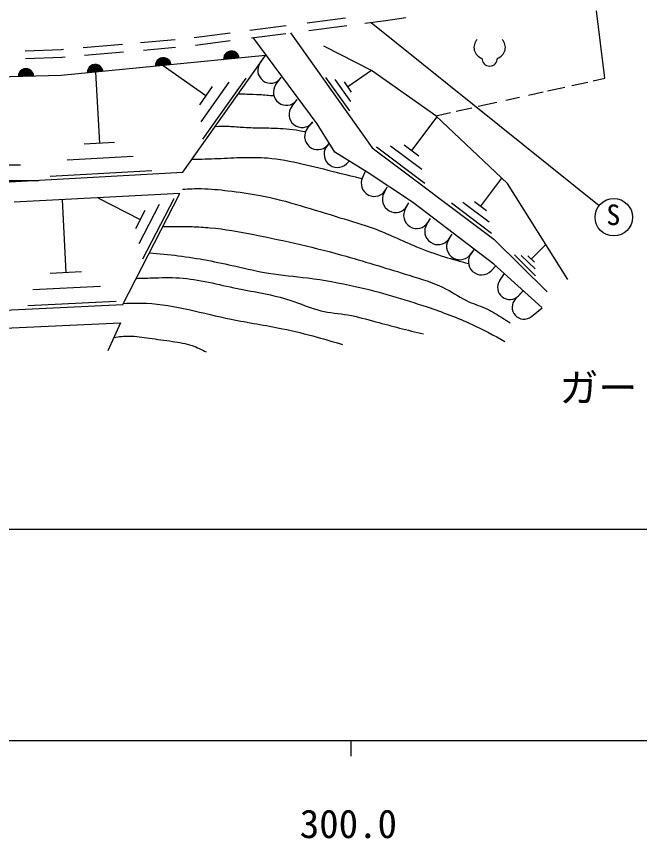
# Model space of a CAD drawing. Units: millimetres, scale not verified. Extents: x 40000 to 680000, y 20000 to 380000.
# Drawn here: x 346562 to 386512, y 198715 to 251408 of the extents above; entities that cross this region are included whole.
import ezdxf
from ezdxf.enums import TextEntityAlignment as Align

# ---------------------------------------------------------------- set-up
doc = ezdxf.new("R2010")
doc.units = ezdxf.units.MM
doc.header["$LTSCALE"] = 1000
for name, color, linetype, lineweight in [('M-BGD', 7, 'Continuous', 25), ('M-STR-STR3', 7, 'Continuous', 25), ('M-STR-STRC', 7, 'Continuous', 25), ('M-TTL-BAND', 7, 'Continuous', 25)]:
    doc.layers.add(name, color=color, linetype=linetype, lineweight=lineweight)
doc.styles.add('ＭＳ ゴシック', font='')
doc.styles.get('ＭＳ ゴシック').set_extended_font_data('MS Gothic')

msp = doc.modelspace()

# ---------------------------------------------------------------- linework, layer by layer
at = {"layer": 'M-BGD'}
for p, q in [((370250, 251147), (371527, 251349)), ((384282, 247449), (383759, 251768)), ((361524, 250525), (363852, 250825)), ((365191, 250998), (367657, 251316)), ((365313, 250510), (367746, 250824)), ((368893, 250972), (370250, 251147)), ((357949, 250063), (360269, 250363)), ((361634, 250035), (363834, 250319)), ((364129, 250357), (369371, 242989)), ((354522, 249738), (356742, 249933)), ((358048, 249572), (360267, 249858)), ((365852, 244522), (361735, 250048)), ((347123, 249210), (349444, 249294)), ((349444, 249294), (349581, 249306)), ((350840, 249416), (353358, 249637)), ((354702, 249252), (356765, 249433)), ((369336, 247936), (366270, 249504)), ((347148, 248710), (349475, 248795)), ((362527, 248910), (349432, 247616)), ((349475, 248795), (349685, 248813)), ((350930, 248922), (353417, 249140)), ((357234, 241422), (362527, 248910)), ((362188, 248430), (362527, 248910)), ((355969, 248268), (358709, 246338)), ((351629, 247838), (351879, 243288)), ((369319, 247948), (367819, 246888)), ((373447, 245045), (369336, 247936)), ((349432, 247616), (326810, 247068)), ((360189, 247188), (358389, 244648)), ((361259, 247458), (358489, 243548)), ((363203, 247037), (363542, 247493)), ((363520, 247463), (363542, 247493)), ((367939, 245348), (366409, 247498)), ((367999, 245958), (366999, 247358)), ((368049, 246558), (367589, 247208)), ((382161, 246978), (383186, 247205)), ((383548, 247286), (384282, 247449)), ((359119, 246918), (358289, 245748)), ((380619, 246636), (381718, 246880)), ((377944, 246042), (378804, 246233)), ((379387, 246362), (380335, 246573)), ((364217, 245644), (364557, 246076)), ((364520, 246028), (364557, 246076)), ((374757, 245335), (375753, 245556)), ((376170, 245649), (377369, 245915)), ((373447, 245045), (374395, 245255)), ((378046, 240690), (373447, 245045)), ((365232, 244249), (365572, 244659)), ((365517, 244593), (365572, 244659)), ((366967, 242710), (365852, 244522)), ((373519, 244978), (371899, 242808)), ((352859, 243338), (350899, 243228)), ((366512, 243156), (366587, 243241)), ((366522, 243167), (366587, 243241)), ((369371, 242989), (377175, 237136)), ((372749, 240708), (369639, 243038)), ((372559, 241588), (370539, 243098)), ((372359, 242458), (371429, 243148)), ((354049, 242428), (349819, 242188)), ((369058, 241421), (366967, 242710)), ((346829, 241878), (342529, 241878)), ((367729, 241964), (367895, 242138)), ((343747, 240677), (357234, 241422)), ((355239, 241508), (348729, 241148)), ((368750, 241074), (368947, 241490)), ((371949, 239505), (369058, 241421)), ((347989, 240878), (341369, 240878)), ((377669, 241048), (376319, 239238)), ((370128, 240086), (370337, 240480)), ((370252, 240320), (370337, 240480)), ((381913, 234558), (378046, 240690)), ((357038, 240049), (346413, 239501)), ((351779, 239778), (354489, 238388)), ((353392, 232953), (357038, 240049)), ((349499, 239658), (349729, 234988)), ((355719, 239348), (354419, 236828)), ((356649, 239718), (354649, 235848)), ((371504, 239093), (371727, 239470)), ((371601, 239257), (371727, 239470)), ((377175, 235534), (371949, 239505)), ((377029, 237498), (374449, 239438)), ((376869, 238228), (375189, 239488)), ((376699, 238948), (375929, 239528)), ((354789, 238968), (354189, 237798)), ((372879, 238098), (373118, 238460)), ((372942, 238193), (373118, 238460)), ((374275, 237130), (374508, 237450)), ((374325, 237199), (374508, 237450)), ((377175, 237136), (380589, 233757)), ((380499, 236798), (379569, 235858)), ((375627, 236102), (375899, 236440)), ((375751, 236256), (375899, 236440)), ((379839, 234788), (378489, 236118)), ((379809, 235228), (378929, 236088)), ((379769, 235658), (379359, 236058)), ((350729, 235038), (348729, 234938)), ((376997, 235100), (377289, 235430)), ((380241, 232747), (377175, 235534)), ((377545, 234474), (377845, 234925)), ((351949, 234098), (347609, 233878)), ((378554, 233299), (379057, 233823)), ((378751, 233505), (379057, 233823)), ((339905, 232286), (353392, 232953)), ((352953, 233137), (347289, 232857)), ((379578, 232173), (380269, 232721)), ((340611, 231189), (353235, 231777)), ((353235, 231777), (352412, 229973))]:
    msp.add_line(p, q, dxfattribs=at)
for centre, radius, start, end in [((376623, 249423), 727, 135.7958, 252.2769), ((377181, 249423), 727, 287.7231, 44.2042), ((355980, 248263), 500, 5.6426, 185.6427), ((355980, 248263), 500, 5.6426, 185.6427), ((355980, 248263), 450, 5.6426, 185.6427), ((360345, 248695), 500, 5.6426, 185.6427), ((360345, 248695), 500, 5.6426, 185.6427), ((360345, 248695), 450, 5.6426, 185.6427), ((360345, 248695), 400, 5.6426, 185.6427), ((360345, 248695), 350, 5.6426, 185.6427), ((360345, 248695), 300, 5.6426, 185.6427), ((360345, 248695), 250, 5.6426, 185.6427), ((360345, 248695), 200, 5.6426, 185.6427), ((360345, 248695), 150, 5.6426, 185.6427), ((360345, 248695), 100, 5.6426, 185.6427), ((360345, 248695), 50, 5.6426, 185.6427), ((376902, 248730), 500, 180.0001, 359.9999), ((351615, 247832), 500, 5.6426, 185.6427), ((351615, 247832), 500, 5.6426, 185.6427), ((351615, 247832), 450, 5.6426, 185.6427), ((351615, 247832), 400, 5.6426, 185.6427), ((355980, 248263), 400, 5.6426, 185.6427), ((355980, 248263), 350, 5.6426, 185.6427), ((355980, 248263), 300, 5.6426, 185.6427), ((355980, 248263), 250, 5.6426, 185.6427), ((355980, 248263), 200, 5.6426, 185.6427), ((355980, 248263), 150, 5.6426, 185.6427), ((355980, 248263), 100, 5.6426, 185.6427), ((355980, 248263), 50, 5.6426, 185.6427), ((362860, 247955), 823, 144.7471, 323.2878), ((347170, 247562), 500, 1.3899, 181.3899), ((347170, 247562), 500, 1.3899, 181.3899), ((347170, 247562), 450, 1.3899, 181.3899), ((347170, 247562), 400, 1.3899, 181.3899), ((347170, 247562), 350, 1.3899, 181.3899), ((347170, 247562), 300, 1.3899, 181.3899), ((347170, 247562), 250, 1.3899, 181.3899), ((347170, 247562), 200, 1.3899, 181.3899), ((347170, 247562), 150, 1.3899, 181.3899), ((347170, 247562), 100, 1.3899, 181.3899), ((351615, 247832), 350, 5.6426, 185.6427), ((351615, 247832), 300, 5.6426, 185.6427), ((351615, 247832), 250, 5.6426, 185.6427), ((351615, 247832), 200, 5.6426, 185.6427), ((351615, 247832), 150, 5.6426, 185.6427), ((351615, 247832), 100, 5.6426, 185.6427), ((351615, 247832), 50, 5.6426, 185.6427), ((347170, 247562), 50, 1.3899, 181.3899), ((363868, 246541), 830, 143.2878, 321.8008), ((364874, 245127), 836, 141.8008, 320.2872), ((365879, 243711), 842, 140.2872, 318.7487), ((367138, 242579), 852, 136.3351, 313.8696), ((369510, 240715), 841, 154.6788, 332.0152), ((370874, 239689), 846, 152.0152, 329.3205), ((372234, 238660), 848, 149.3205, 326.6061), ((373588, 237630), 850, 146.6061, 323.8841), ((374989, 236666), 851, 141.2296, 318.5122), ((376388, 235693), 850, 138.5282, 315.8276), ((378191, 234043), 777, 146.3518, 316.1302), ((379104, 232771), 763, 136.1302, 308.4501)]:
    msp.add_arc(centre, radius, start, end, dxfattribs=at)
for points, knots in [([(360786, 246446), (360972, 246443), (361157, 246440), (361343, 246435), (361614, 246429), (361885, 246418), (362156, 246402), (362459, 246383), (362762, 246358), (363065, 246332)], [0, 0, 0, 0, 1, 1, 1, 2, 2, 2, 3, 3, 3, 3]), ([(359311, 244359), (359605, 244370), (359898, 244380), (360191, 244369), (360508, 244358), (360824, 244322), (361140, 244302), (361534, 244276), (361930, 244274), (362325, 244268), (362698, 244262), (363071, 244252), (363443, 244234), (363726, 244220), (364009, 244203), (364290, 244166), (364561, 244131), (364830, 244078), (365098, 244025)], [0, 0, 0, 0, 1, 1, 1, 2, 2, 2, 3, 3, 3, 4, 4, 4, 5, 5, 5, 6, 6, 6, 6]), ([(357824, 242256), (358377, 242269), (358929, 242281), (359480, 242303), (360022, 242325), (360563, 242357), (361106, 242371), (361626, 242384), (362147, 242380), (362664, 242337), (363405, 242275), (364139, 242130), (364866, 241964), (365604, 241796), (366335, 241606), (367068, 241422), (367619, 241284), (368172, 241151), (368725, 241017)], [0, 0, 0, 0, 1, 1, 1, 2, 2, 2, 3, 3, 3, 4, 4, 4, 5, 5, 5, 6, 6, 6, 6]), ([(357211, 240339), (357617, 240359), (358024, 240379), (358430, 240372), (358996, 240364), (359560, 240304), (360124, 240237), (360816, 240155), (361507, 240063), (362190, 239932), (363925, 239600), (365606, 239020), (367305, 238509), (368021, 238294), (368740, 238091), (369439, 237832), (370381, 237482), (371284, 237029), (372216, 236646), (372805, 236405), (373404, 236191), (374011, 236003), (374520, 235845), (375033, 235705), (375547, 235564)], [0, 0, 0, 0, 1, 1, 1, 2, 2, 2, 3, 3, 3, 4, 4, 4, 5, 5, 5, 6, 6, 6, 7, 7, 7, 8, 8, 8, 8]), ([(355953, 237937), (356576, 237944), (357198, 237952), (357820, 237934), (358205, 237922), (358589, 237901), (358972, 237866), (359916, 237779), (360851, 237609), (361783, 237426), (363778, 237034), (365761, 236586), (367711, 236037), (369060, 235657), (370393, 235229), (371742, 234817), (372552, 234570), (373368, 234329), (374113, 233937), (374604, 233678), (375064, 233353), (375569, 233124), (375956, 232949), (376370, 232830), (376755, 232650), (377098, 232489), (377418, 232280), (377737, 232074), (377895, 231972), (378053, 231870), (378211, 231769)], [0, 0, 0, 0, 1, 1, 1, 2, 2, 2, 3, 3, 3, 4, 4, 4, 5, 5, 5, 6, 6, 6, 7, 7, 7, 8, 8, 8, 9, 9, 9, 10, 10, 10, 10]), ([(355088, 236253), (355706, 236200), (356324, 236147), (356940, 236071), (358181, 235917), (359410, 235669), (360632, 235393), (361330, 235235), (362027, 235068), (362732, 234953), (363561, 234817), (364403, 234752), (365238, 234648), (366263, 234521), (367280, 234334), (368287, 234106), (369845, 233753), (371378, 233298), (372894, 232785), (373870, 232454), (374839, 232100), (375773, 231667), (376487, 231336), (377180, 230960), (377873, 230583)], [0, 0, 0, 0, 1, 1, 1, 2, 2, 2, 3, 3, 3, 4, 4, 4, 5, 5, 5, 6, 6, 6, 7, 7, 7, 8, 8, 8, 8]), ([(354249, 234622), (354581, 234630), (354913, 234638), (355246, 234648), (355834, 234665), (356424, 234685), (357008, 234648), (358263, 234568), (359491, 234224), (360733, 233971), (361860, 233740), (362999, 233584), (364087, 233225), (364755, 233005), (365403, 232708), (366085, 232548), (366650, 232415), (367238, 232376), (367813, 232277), (368420, 232172), (369013, 232000), (369608, 231837), (370620, 231559), (371638, 231308), (372656, 231058)], [0, 0, 0, 0, 1, 1, 1, 2, 2, 2, 3, 3, 3, 4, 4, 4, 5, 5, 5, 6, 6, 6, 7, 7, 7, 8, 8, 8, 8]), ([(353425, 233018), (353920, 233032), (354415, 233045), (354907, 233022), (355818, 232980), (356723, 232811), (357617, 232616), (358524, 232417), (359421, 232191), (360327, 232006), (361417, 231783), (362521, 231620), (363613, 231396), (364364, 231242), (365109, 231059), (365848, 230854), (366392, 230704), (366933, 230542), (367474, 230380)], [0, 0, 0, 0, 1, 1, 1, 2, 2, 2, 3, 3, 3, 4, 4, 4, 5, 5, 5, 6, 6, 6, 6]), ([(352807, 230839), (353135, 230881), (353462, 230922), (353790, 230922), (354219, 230922), (354649, 230849), (355077, 230787), (355574, 230714), (356069, 230655), (356567, 230583), (356992, 230522), (357418, 230451), (357820, 230312), (358135, 230204), (358435, 230055), (358735, 229906)], [0, 0, 0, 0, 1, 1, 1, 2, 2, 2, 3, 3, 3, 4, 4, 4, 5, 5, 5, 5])]:
    msp.add_open_spline(points, degree=3, knots=knots, dxfattribs=at)
at = {"layer": 'M-STR-STR3'}
msp.add_line((71018, 218538), (410239, 218538), dxfattribs=at)
at = {"layer": 'M-STR-STRC'}
msp.add_line((369301, 251024), (383924, 239289), dxfattribs=at)
msp.add_circle((384859, 238538), 1200, dxfattribs=at)
at = {"layer": 'M-TTL-BAND'}
for p, q in [((40000, 205000), (579000, 205000)), ((368000, 205000), (368000, 204000))]:
    msp.add_line(p, q, dxfattribs=at)

# ---------------------------------------------------------------- texts
at = {"layer": 'M-STR-STR3', "style": 'ＭＳ ゴシック'}
msp.add_text('ガードレール', height=1833, dxfattribs=at).set_placement((381374, 226143), align=Align.BOTTOM_LEFT)
at = {"layer": 'M-STR-STRC', "style": 'ＭＳ ゴシック'}
msp.add_text('S', height=1320, dxfattribs=at).set_placement((384381, 237638), align=Align.BOTTOM_LEFT)
at = {"layer": 'M-TTL-BAND', "style": 'ＭＳ ゴシック'}
msp.add_text('300.0', height=1833, dxfattribs=at).set_placement((367844, 198195), align=Align.BOTTOM_CENTER)

doc.saveas('drawing.dxf')
